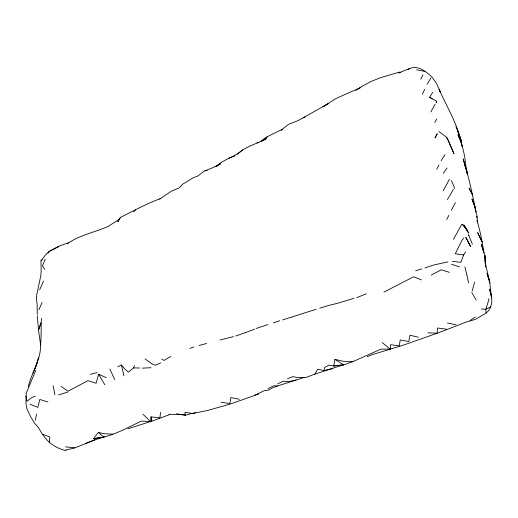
<?xml version="1.0" encoding="UTF-8"?>
<svg xmlns="http://www.w3.org/2000/svg" width="518" height="518" viewBox="0 0 518 518"><rect width="100%" height="100%" fill="white"/><g stroke="black" fill="none" stroke-linecap="round" stroke-linejoin="round"><path stroke-width="0.78" d="M195.532 412.6L193.415 413.597L184.965 412.289L185.217 415.319L193.369 413.021M68.499 242.754L58.754 246.231L49.139 251.45L45.668 254.746L41 260.781L41.136 270.797M287.464 378.729L292.884 376.631L296.51 377.382L305.834 377.512L314.873 374.138L317.722 369.185L324.035 370.519L324.521 367.56L328.988 365.125L333.657 365.993L334.952 359.375L343.356 361.318L352.499 361.823L380.918 349.126L390.307 349.132L390.481 344.71L399.281 345.875L400.207 339.989L408.819 341.524L409.945 335.237L418.337 337.205M436.273 102.674L436.357 101.165L429.662 97.203L432.731 92.392M41.136 271.303L40.818 275.693L36.804 294.444L36.467 299.015L37.121 304.513L37.29 314.543M160.612 412.341L159.861 417.89L151.003 416.835L150.634 421.639L141.531 421.069C126.23 428.062 111.15 437.438 93.985 438.506L93.596 438.448L94.969 439.834L104.273 436.855M49.327 442.113L49.864 436.991L42.819 434.375L42.139 433.708L37.872 426.793L35.075 423.944L30.938 417.288L26.826 408.631L25.971 403.386L26.204 393.298L35.748 370.415M40.657 345.474L38.526 329.875L41.09 322.856L41.576 318.363M35.412 420.305L36.525 414.05M28.315 386.681C31.339 373.439 39.692 361.868 40.521 347.979C40.941 339.601 41.388 331.183 41.09 322.856M106.261 377.68L98.614 374.242L96.102 383.268L88.041 380.639L68.046 391.174L61.085 386.383M472.112 291.2L474.669 282.103M486.266 312.95C493.537 306.714 492.573 297.183 489.542 289.089L491.634 297.889M35.075 368.745L38.604 357.381M117.845 366.77L121.419 365.015L125.149 369.334L128.341 372.073L133.663 367.91L134.434 365.475M40.909 323.271L38.526 329.875L37.296 315.896M465.611 251.858L463.675 254.94L460.832 262.328L452.369 261.331M45.163 259.291L42.431 265.799L44.742 269.431M33.01 373.115L37.6 362.069M38.934 309.79L42.075 302.408M39.601 289.886L43.544 280.996M422.403 94.166L424.708 89.336M451.223 210.418L455.432 202.635M443.155 190.799L449.436 179.26M453.477 239.342L461.778 224.326M420.752 79.17L422.947 74.845M436.771 169.282L438.953 165.015M446.756 219.418L448.925 215.216M430.859 111.959L435.055 104.228M427.065 84.246L430.957 77.985M120.351 217.502L117.877 221.749L120.351 217.502C133.65 210.761 146.678 203.626 160.729 198.498M441.155 160.671L444.988 154.642M447.403 199.605L453.399 189.407M477.518 222.766L477.007 215.41M434.738 122.52L436.778 118.939M447.008 167.936L443.311 173.277M47.947 253.276L49.32 251.398M485.398 263.94L485.003 255.607L481.3 244.211L483.76 252.344C482.439 241.563 479.972 230.905 477.084 220.422L477.434 222.721M281.28 130.562L282.206 129.338L288.494 124.346L297.941 120.681L328.606 103.496L322.96 106.799L336.292 98.355L360.237 87.782M463.681 238.144L461.914 240.443L455.251 253.781L463.675 254.94M94.166 437.587L98.439 432.465L103.762 433.683L112.898 434.181M133.631 211.875L135.71 209.667M41 260.781L42.198 259.712M303.852 117.916L305.549 116.459M237.535 154.183C245.454 146.212 256.896 144.036 266.44 138.63L261.525 141.252M67.295 243.797C79.293 235.107 94.47 232.472 107.899 226.547L119.393 219.263M261.208 141.058L267.249 136.707L282.206 129.338M242.683 149.799C234.79 157.155 223.718 159.045 215.941 166.654L220.726 163.714M261.396 140.993L267.34 136.843M159.628 199.113L171.244 191.252L179.183 187.937L182.627 184.227L193.24 177.752L197.74 176.075L204.073 171.186L213.552 167.379L220.694 163.669M355.782 90.495L360.955 86.966L371.069 81.462L380.244 77.791L399.585 72.067M470.04 320.525L475.265 316.997M407.679 69.723C416.446 63.636 426.107 71.335 432.265 77.447L436.726 83.767L440.442 92.314L439.115 89.472C447.455 108.132 458.741 125.945 461.985 146.4M170.759 356.546L163.999 360.431L161.752 359.026M431.287 275.052L441.258 269.833L449.397 272.306M383.929 292.113L413.714 276.741L421.484 279.927M49.139 251.45L58.961 246.529M490.701 306.844L485.878 309.233L481.267 309.013M268.046 388.526L273.795 385.793L277.525 385.923M277.706 383.864L283.32 381.203C290.494 382.362 297.649 379.565 304.383 377.357M255.011 395.046L264.717 390.514L268 390.255L272.533 387.859L278.626 385.58L296.134 380.044M160.748 362.872L155.219 365.235L151.962 363.882L145.085 358.916M169.703 414.549L150.634 421.639L142.942 414.219M75.123 447.792L94.969 439.834L85.509 443.46M367.23 356.695L371.872 354.772L390.417 349.106M409.492 68.57L398.614 72.941L400.88 72.455M356.669 297.695L366.349 293.81M314.873 374.138L343.751 364.704L333.657 365.993L343.615 364.886L353.114 361.46M245.254 332.679L254.61 329.15M229.014 158.139L235.068 155.918M35.205 396.27L32.025 397.416L26.962 401.243L25.9 395.933M316.135 309.265L292.068 316.938M189.821 348.433L193.777 347.034M235.819 336.007L245.189 332.711M127.829 428.826L150.906 421.412M258.786 393.978L230.057 404.124L207.342 410.528L193.421 413.325M437.127 333.268L403.276 345.169L390.973 348.925M437.606 333.126L465.455 322.358L475.505 319.315L485.923 313.222L485.878 309.233L488.979 299.249L488.5 298.756M273.271 322.928L279.778 320.7M256.099 328.49L267.955 324.598M424.967 267.871L433.631 265.061M282.582 319.943L291.874 317.003M58.566 394.943L67.852 392.035M319.755 308.191L328.438 305.51M415.682 270.791L421.71 268.933M353.988 298.277L338.176 303.121L329.027 305.361M233.547 336.616L220.027 340.009M199.119 345.506L206.656 343.447M90.223 374.333L97.008 372.591M434.278 264.879L447.921 261.901M74.624 447.96L65.495 450.11L65.87 450.602C56.514 448.368 47.637 442.896 42.819 434.375M324.035 370.519L332.562 368.635M256.973 142.845L258.806 142.495M93.985 438.506L100.317 437.49M204.927 170.791L207.187 170.551M142.288 368.13L151.042 367.741M133.663 367.91L139.607 368.007M184.926 414.795L169.036 414.245M427.887 332.815L437.082 333.21L437.652 328.011L446.445 329.202M65.702 446.859L74.605 447.83M221.16 402.227L229.875 403.561L230.847 397.578L239.387 399.255M176.625 413.733L185.217 415.319M416.614 69.833L424.948 71.452M447.513 323.012L456.002 324.805M47.934 401.929L39.789 399.475L37.833 407.407L30.057 404.215M451.437 264.219L459.472 266.887M334.952 359.375L343.615 364.886M429.662 97.203L432.232 99.093M446.412 137.186L447.992 139.562L453.943 153.755L446.801 137.471L438.953 131.488M382.167 342.586L390.307 349.132M98.439 432.465L104.008 437.263M98.614 374.242L104.766 384.699M471.781 292.495L476.165 300.058M109.887 369.004L114.679 379.603M451.437 180.594L453.936 186.331L454.377 188.442M472.397 244.166L468.46 234.732L468.848 235.677M455.989 126.781L460.373 138.066L463.552 151.437L464.717 156.773L466.601 171.581M457.938 131.792L461.201 140.754L458.242 132.44L459.058 135.444M473.97 205.031L471.989 198.951L474.889 206.073L476.133 212.607C472.545 194.49 468.706 176.502 463.183 158.858L465.125 166.336M474.715 207.31L475.207 208.825M436.357 101.165L436.726 102.389M461.298 143.7L461.907 145.953L460.373 138.066M464.847 266.958L466.86 274.812M121.419 365.015L123.938 375.796M465.682 167.968L464.86 164.348L466.038 169.839M466.899 275L468.628 282.945M53.127 385.696L54.882 394.716M151.003 416.835L151.839 421.128M483.76 252.344L483.262 249.754L483.715 252.862M476.256 213.358L476.515 214.853M476.767 216.356L477.02 217.858M491.407 297.079L489.665 281.598L485.839 265.488L484.706 256.015M485.444 264.096L485.133 260.289L485.334 264.232M485.003 255.607L485.541 264.277M485.625 265.728L485.703 267.178M437.186 133.845L435.029 137.898L437.186 133.845M464.704 227.007L462.354 224.184L467.035 230.147L468.635 233.068L464.005 224.993L467.035 230.147L464.704 227.007M468.997 243.253L465.779 237.302L470.564 246.6L468.997 243.253M472.448 194.787L469.094 188.105L472.688 195.286L472.448 194.787M481.999 241.841L477.732 232.737L481.999 241.841M461.525 143.039L458.022 134.92L461.525 143.039M489.38 280.581L487.004 273.368L489.84 282.912L489.38 280.581M467.21 173.899L466.647 170.163L467.255 173.893"/></g></svg>
